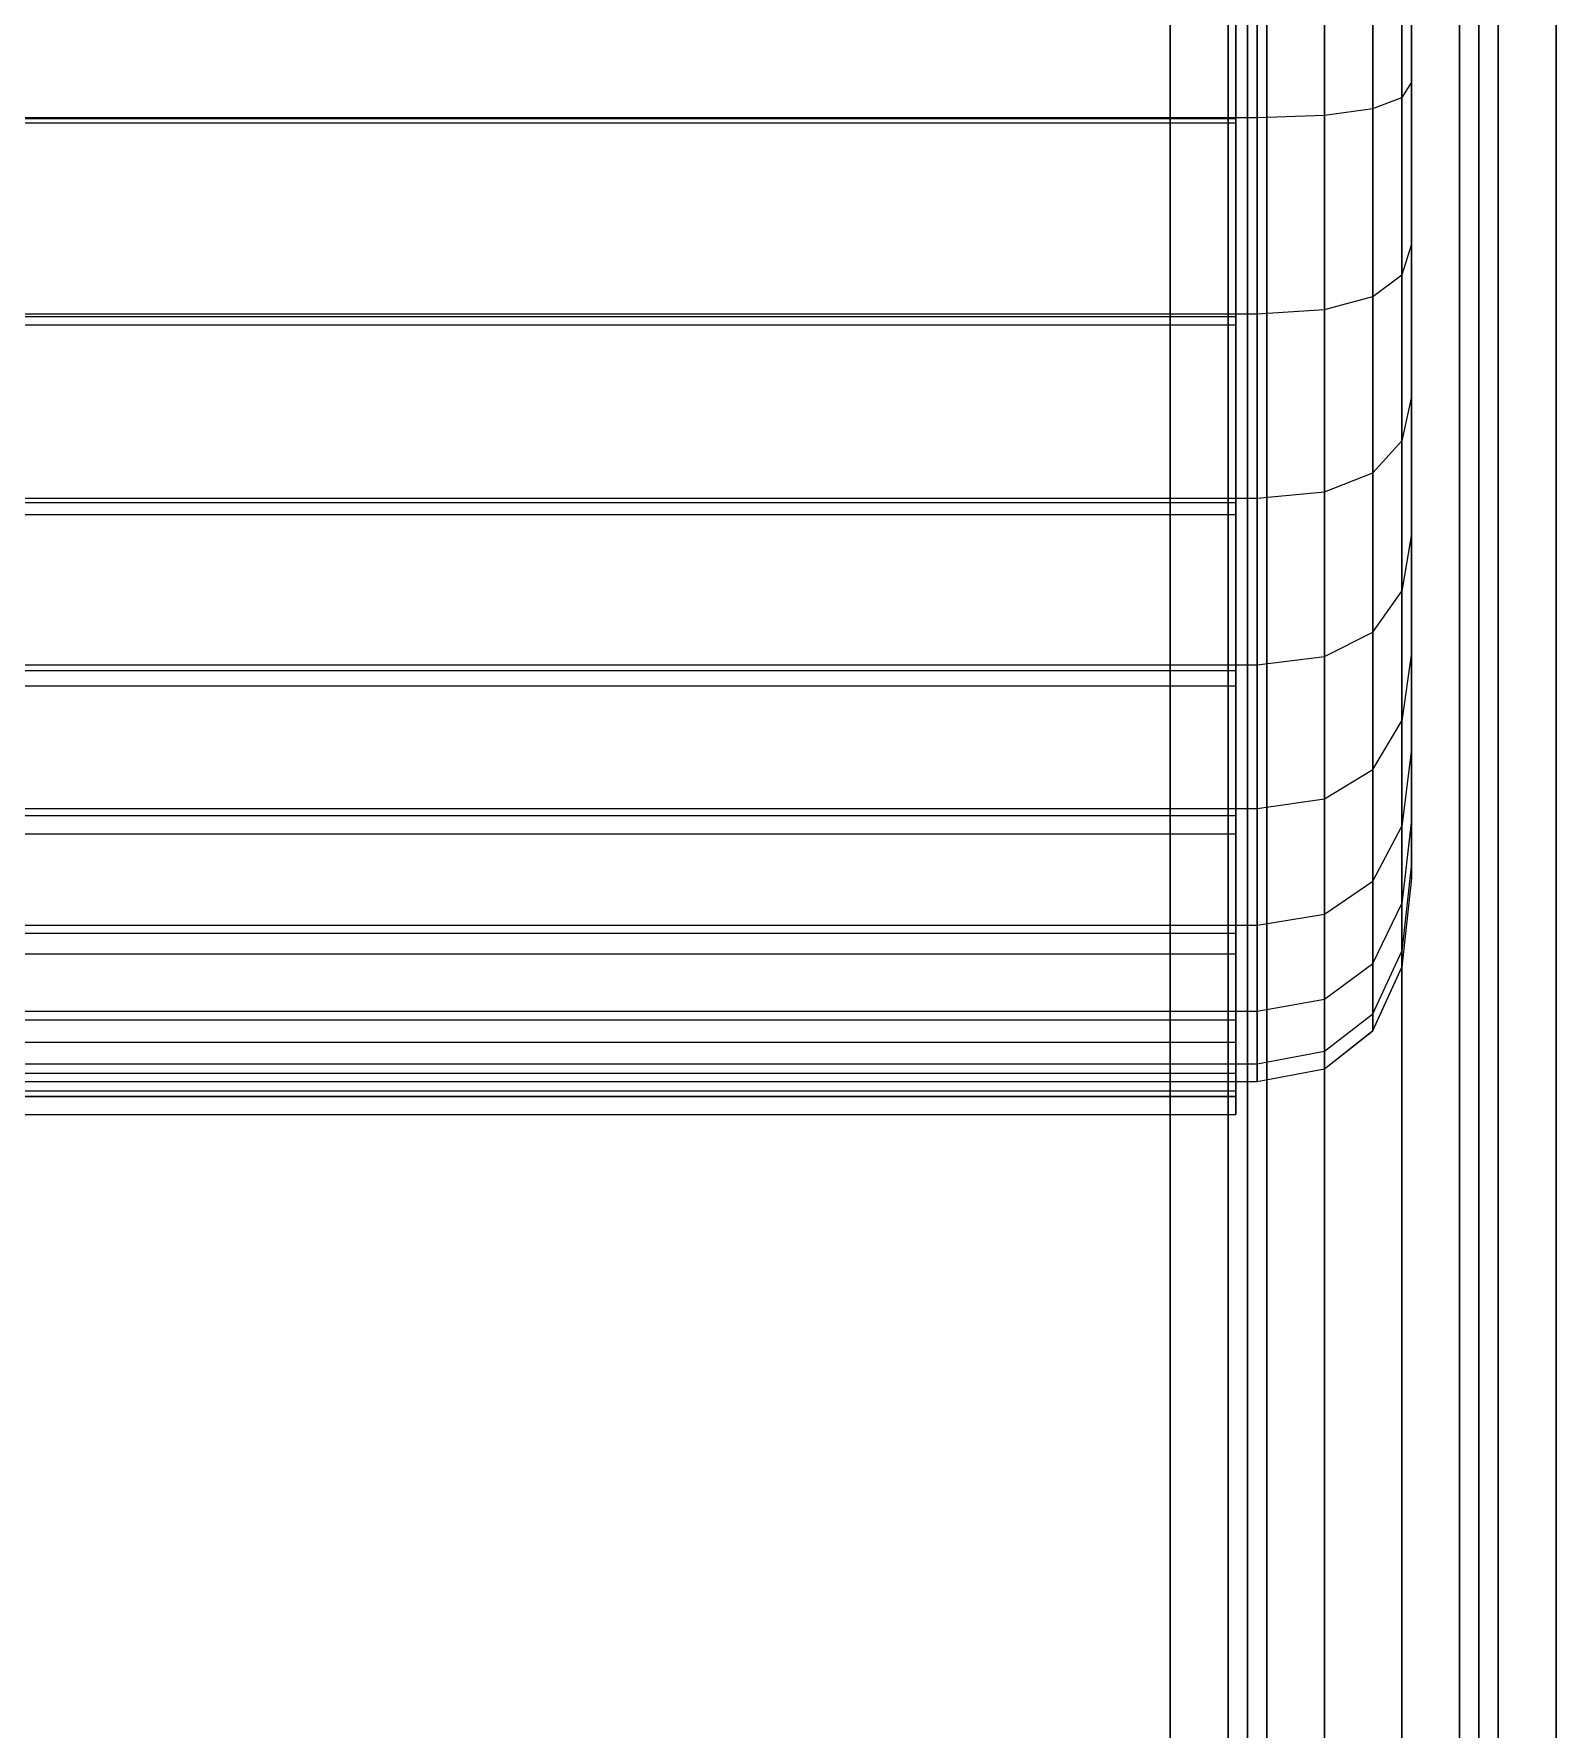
# Model space of a CAD drawing. Extents: x 11992 to 29481, y -6727 to 6811.
# Drawn here: x 15667.85 to 15687.58, y 903.64 to 925.6 of the extents above; entities that cross this region are included whole.
import ezdxf

# ---------------------------------------------------------------- set-up
doc = ezdxf.new("R2010")
doc.units = 0
doc.header["$MEASUREMENT"] = 0
doc.layers.get('0').update_dxf_attribs({"color": 8, "linetype": 'CONTINUOUS'})

msp = doc.modelspace()

# ---------------------------------------------------------------- linework, layer by layer
for p, q in [((15685.581, 1214.229, -2440.678), (15685.582, 630.596, -2440.678)), ((15685.582, 630.596, -2368.429), (15685.581, 1214.229, -2368.429)), ((15685.582, 1214.229, -2404.316), (15685.582, 630.596, -2404.316)), ((15685.582, 1214.229, -2404.564), (15685.582, 630.596, -2404.564)), ((15686.331, 1214.229, -2368.679), (15686.332, 630.596, -2368.679)), ((15686.332, 630.596, -2440.428), (15686.331, 1214.229, -2440.428)), ((15686.332, 1214.229, -2404.814), (15686.332, 630.596, -2404.814)), ((15686.332, 630.596, -2404.066), (15686.332, 1214.229, -2404.066)), ((15686.581, 1214.232, -52.17), (15686.582, 630.597, -52.17)), ((15686.582, 630.596, -2439.678), (15686.581, 1214.229, -2439.678)), ((15686.581, 1214.229, -2369.429), (15686.582, 630.596, -2369.429)), ((15686.582, 1214.231, -2439.428), (15686.582, 630.597, -2439.428)), ((15686.582, 630.596, -2403.316), (15686.582, 1214.229, -2403.316)), ((15686.582, 1214.229, -2405.564), (15686.582, 630.596, -2405.564)), ((15686.832, 630.597, -51.42), (15686.831, 1214.232, -51.42)), ((15686.832, 630.597, -2440.178), (15686.831, 1214.231, -2440.178)), ((15687.581, 1214.232, -51.17), (15687.582, 630.597, -51.17)), ((15687.582, 630.597, -2440.428), (15687.581, 1214.231, -2440.428)), ((15684.582, 631.596, -2368.429), (15684.581, 1213.229, -2368.429)), ((15684.582, 631.596, -2440.678), (15684.581, 1213.229, -2440.678)), ((15684.582, 631.596, -2404.316), (15684.582, 1213.229, -2404.316)), ((15684.582, 1213.229, -2404.564), (15684.582, 631.596, -2404.564)), ((15683.832, 633.096, -2368.679), (15683.831, 1211.729, -2368.679)), ((15683.831, 1211.729, -2440.428), (15683.832, 633.096, -2440.428)), ((15683.832, 1211.729, -2404.066), (15683.832, 633.096, -2404.066)), ((15683.832, 633.096, -2404.814), (15683.832, 1211.729, -2404.814)), ((15682.58, 633.596, -2368.931), (15682.581, 1211.23, -2368.931)), ((15682.582, 1211.23, -2405.066), (15682.58, 633.596, -2405.066)), ((15682.581, 633.596, -2403.817), (15682.582, 1211.23, -2403.817)), ((15682.581, 633.596, -2440.179), (15682.581, 1211.23, -2440.179)), ((15683.332, 1211.23, -2405.316), (15683.33, 633.596, -2405.316)), ((15683.331, 1211.23, -2369.181), (15683.33, 633.596, -2369.181)), ((15683.331, 633.596, -2439.929), (15683.331, 1211.23, -2439.929)), ((15683.331, 633.596, -2403.567), (15683.332, 1211.23, -2403.567)), ((15683.581, 1211.23, -2369.931), (15683.58, 633.596, -2369.931)), ((15683.582, 1211.23, -2406.066), (15683.58, 633.596, -2406.066)), ((15683.581, 633.596, -2439.179), (15683.581, 1211.23, -2439.179)), ((15683.581, 633.596, -2402.817), (15683.582, 1211.23, -2402.817)), ((15683.581, 1211.229, -2439.678), (15683.582, 633.596, -2439.678)), ((15683.582, 633.596, -2369.429), (15683.581, 1211.229, -2369.429)), ((15683.582, 1211.229, -2403.316), (15683.582, 633.596, -2403.316)), ((15683.582, 633.596, -2405.564), (15683.582, 1211.229, -2405.564)), ((15685.58, 1211.23, -1388.604), (15685.583, 640.072, -1388.605)), ((15685.58, 1211.23, -1412.604), (15685.583, 640.072, -1412.604)), ((15685.581, 1211.23, -75.67), (15685.583, 640.073, -75.67)), ((15685.581, 1211.23, -51.67), (15685.583, 640.073, -51.671)), ((15686.33, 1211.23, -1388.854), (15686.333, 640.072, -1388.855)), ((15686.33, 1211.23, -1412.354), (15686.333, 640.072, -1412.354)), ((15686.331, 1211.23, -75.42), (15686.333, 640.073, -75.42)), ((15686.331, 1211.23, -51.92), (15686.333, 640.073, -51.921)), ((15686.58, 1211.23, -1389.604), (15686.582, 640.072, -1389.605)), ((15686.582, 640.072, -1411.604), (15686.58, 1211.23, -1411.604)), ((15686.581, 1211.23, -52.67), (15686.582, 640.073, -52.671)), ((15686.582, 640.073, -74.67), (15686.581, 1211.23, -74.67)), ((15686.581, 1176.232, -75.17), (15686.582, 668.597, -75.17)), ((15686.582, 668.596, -2366.431), (15686.581, 1176.232, -2366.431)), ((15686.582, 668.596, -1411.613), (15686.581, 1176.232, -1411.613)), ((15686.582, 668.596, -1389.613), (15686.581, 1176.232, -1389.613)), ((15686.831, 1174.732, -2365.681), (15686.832, 670.096, -2365.681)), ((15686.831, 1174.732, -75.92), (15686.832, 670.097, -75.92)), ((15686.832, 670.096, -1388.863), (15686.831, 1174.732, -1388.863)), ((15686.832, 670.096, -1412.363), (15686.831, 1174.732, -1412.363)), ((15687.581, 1174.232, -76.17), (15687.582, 670.597, -76.17)), ((15687.581, 1174.232, -2365.431), (15687.582, 670.596, -2365.431)), ((15687.581, 1174.232, -1388.613), (15687.582, 670.596, -1388.613)), ((15687.581, 1174.232, -1412.613), (15687.582, 669.846, -1412.863)), ((15683.433, 927.153, -111.498), (15683.433, 924.505, -111.729)), ((15683.433, 927.153, -1448.01), (15683.433, 924.505, -1448.241)), ((15683.433, 927.153, -111.195), (15683.433, 924.453, -111.432)), ((15683.433, 927.153, -1447.707), (15683.433, 924.453, -1447.944)), ((15683.433, 924.505, -141.77), (15683.433, 927.153, -142.002)), ((15683.433, 924.505, -1478.282), (15683.433, 927.153, -1478.514)), ((15683.433, 924.453, -142.068), (15683.433, 927.153, -142.304)), ((15683.433, 924.453, -1478.58), (15683.433, 927.153, -1478.816)), ((15683.707, 927.149, -111.629), (15683.707, 924.523, -111.858)), ((15683.707, 927.149, -1448.141), (15683.707, 924.523, -1448.37)), ((15683.707, 924.523, -141.641), (15683.707, 927.149, -141.871)), ((15683.707, 924.523, -1478.153), (15683.707, 927.149, -1478.383)), ((15684.582, 927.149, -111.794), (15684.582, 924.552, -112.021)), ((15684.582, 927.149, -1448.305), (15684.582, 924.552, -1448.533)), ((15684.582, 924.552, -141.479), (15684.582, 927.149, -141.706)), ((15684.582, 924.552, -1477.991), (15684.582, 927.149, -1478.218)), ((15685.207, 924.638, -140.992), (15685.207, 927.149, -141.212)), ((15685.207, 924.638, -1477.504), (15685.207, 927.149, -1477.724)), ((15685.207, 927.149, -112.288), (15685.207, 924.638, -112.507)), ((15685.207, 927.149, -1448.8), (15685.207, 924.638, -1449.019)), ((15685.582, 924.781, -140.181), (15685.582, 927.149, -140.388)), ((15685.582, 924.781, -1476.693), (15685.582, 927.149, -1476.9)), ((15685.582, 927.149, -113.111), (15685.582, 924.781, -113.319)), ((15685.582, 927.149, -1449.623), (15685.582, 924.781, -1449.831)), ((15685.707, 927.149, -114.265), (15685.707, 924.981, -114.454)), ((15685.707, 927.149, -1450.777), (15685.707, 924.981, -1450.966)), ((15685.707, 924.981, -139.046), (15685.707, 927.149, -139.235)), ((15685.707, 924.981, -1475.558), (15685.707, 927.149, -1475.747)), ((15685.707, 924.981, -114.454), (15685.582, 924.781, -113.319)), ((15685.707, 924.981, -139.046), (15685.582, 924.781, -140.181)), ((15685.707, 924.981, -1450.966), (15685.582, 924.781, -1449.831)), ((15685.707, 924.981, -1475.558), (15685.582, 924.781, -1476.693)), ((15685.707, 922.878, -138.482), (15685.707, 924.981, -139.046)), ((15685.707, 922.878, -1474.994), (15685.707, 924.981, -1475.558)), ((15685.707, 924.981, -114.454), (15685.707, 922.878, -115.018)), ((15685.707, 924.981, -1450.966), (15685.707, 922.878, -1451.529)), ((15685.207, 924.638, -112.507), (15685.582, 924.781, -113.319)), ((15685.207, 924.638, -140.992), (15685.582, 924.781, -140.181)), ((15685.207, 924.638, -1449.019), (15685.582, 924.781, -1449.831)), ((15685.207, 924.638, -1477.504), (15685.582, 924.781, -1476.693)), ((15685.582, 924.781, -113.319), (15685.582, 922.484, -113.934)), ((15685.582, 924.781, -1449.831), (15685.582, 922.484, -1450.446)), ((15685.582, 922.484, -139.566), (15685.582, 924.781, -140.181)), ((15685.582, 922.484, -1476.078), (15685.582, 924.781, -1476.693)), ((15683.433, 924.505, -111.729), (14427.638, 924.504, -111.729)), ((15683.433, 924.505, -141.77), (14427.638, 924.504, -141.77)), ((15683.433, 924.505, -1448.241), (14427.638, 924.502, -1448.241)), ((15683.433, 924.505, -1478.282), (14427.638, 924.502, -1478.281)), ((14427.913, 924.521, -111.858), (15683.707, 924.523, -111.858)), ((14427.913, 924.521, -141.641), (15683.707, 924.523, -141.641)), ((14427.913, 924.52, -1448.37), (15683.707, 924.523, -1448.37)), ((14427.913, 924.52, -1478.153), (15683.707, 924.523, -1478.153)), ((15683.433, 921.937, -141.082), (15683.433, 924.505, -141.77)), ((15683.433, 921.936, -1477.594), (15683.433, 924.505, -1478.282)), ((15683.433, 924.505, -111.729), (15683.433, 921.937, -112.418)), ((15683.433, 924.505, -1448.241), (15683.433, 921.936, -1448.93)), ((15683.433, 924.453, -111.432), (15683.433, 924.505, -111.729)), ((15683.433, 924.453, -142.068), (15683.433, 924.505, -141.77)), ((15683.433, 924.453, -1447.944), (15683.433, 924.505, -1448.241)), ((15683.433, 924.453, -1478.58), (15683.433, 924.505, -1478.282)), ((15683.707, 924.523, -111.858), (15684.582, 924.552, -112.021)), ((15683.707, 924.523, -141.641), (15684.582, 924.552, -141.479)), ((15683.707, 924.523, -1448.37), (15684.582, 924.552, -1448.533)), ((15683.707, 924.523, -1478.153), (15684.582, 924.552, -1477.991)), ((15683.707, 921.977, -140.959), (15683.707, 924.523, -141.641)), ((15683.707, 921.977, -1477.471), (15683.707, 924.523, -1478.153)), ((15683.707, 924.523, -111.858), (15683.707, 921.977, -112.541)), ((15683.707, 924.523, -1448.37), (15683.707, 921.977, -1449.053)), ((15684.582, 924.552, -112.021), (15685.207, 924.638, -112.507)), ((15684.582, 924.552, -141.479), (15685.207, 924.638, -140.992)), ((15684.582, 924.552, -1448.533), (15685.207, 924.638, -1449.019)), ((15684.582, 924.552, -1477.991), (15685.207, 924.638, -1477.504)), ((15684.582, 922.034, -140.804), (15684.582, 924.552, -141.479)), ((15684.582, 922.034, -1477.316), (15684.582, 924.552, -1477.991)), ((15684.582, 924.552, -112.021), (15684.582, 922.034, -112.696)), ((15684.582, 924.552, -1448.533), (15684.582, 922.034, -1449.208)), ((15685.207, 924.638, -112.507), (15685.208, 922.203, -113.16)), ((15685.207, 924.638, -1449.019), (15685.208, 922.202, -1449.672)), ((15685.208, 922.203, -140.34), (15685.207, 924.638, -140.992)), ((15685.208, 922.202, -1476.852), (15685.207, 924.638, -1477.504)), ((14427.638, 924.451, -111.431), (15683.433, 924.453, -111.432)), ((14427.638, 924.451, -142.068), (15683.433, 924.453, -142.068)), ((14427.638, 924.45, -1447.943), (15683.433, 924.453, -1447.944)), ((14427.638, 924.45, -1478.579), (15683.433, 924.453, -1478.58)), ((15683.433, 921.833, -141.366), (15683.433, 924.453, -142.068)), ((15683.433, 921.833, -1477.878), (15683.433, 924.453, -1478.58)), ((15683.433, 924.453, -111.432), (15683.433, 921.834, -112.133)), ((15683.433, 924.453, -1447.944), (15683.433, 921.833, -1448.645)), ((15685.707, 922.878, -138.482), (15685.582, 922.484, -139.566)), ((15685.707, 922.878, -1474.994), (15685.582, 922.484, -1476.078)), ((15685.707, 922.878, -115.018), (15685.582, 922.484, -113.934)), ((15685.707, 922.878, -1451.529), (15685.582, 922.484, -1450.446)), ((15685.707, 920.906, -137.563), (15685.707, 922.878, -138.482)), ((15685.707, 920.906, -1474.075), (15685.707, 922.878, -1474.994)), ((15685.707, 922.878, -115.018), (15685.707, 920.906, -115.937)), ((15685.707, 922.878, -1451.529), (15685.707, 920.906, -1452.449)), ((15685.208, 922.203, -113.16), (15685.582, 922.484, -113.934)), ((15685.208, 922.203, -140.34), (15685.582, 922.484, -139.566)), ((15685.208, 922.202, -1449.672), (15685.582, 922.484, -1450.446)), ((15685.208, 922.202, -1476.852), (15685.582, 922.484, -1476.078)), ((15685.582, 920.33, -138.561), (15685.582, 922.484, -139.566)), ((15685.582, 920.329, -1475.073), (15685.582, 922.484, -1476.078)), ((15685.582, 922.484, -113.934), (15685.582, 920.33, -114.939)), ((15685.582, 922.484, -1450.446), (15685.582, 920.329, -1451.451)), ((15684.582, 922.034, -140.804), (15685.208, 922.203, -140.34)), ((15684.582, 922.034, -112.696), (15685.208, 922.203, -113.16)), ((15684.582, 922.034, -1477.316), (15685.208, 922.202, -1476.852)), ((15684.582, 922.034, -1449.208), (15685.208, 922.202, -1449.672)), ((15685.208, 919.918, -139.275), (15685.208, 922.203, -140.34)), ((15685.208, 922.203, -113.16), (15685.208, 919.918, -114.225)), ((15685.208, 919.918, -1475.786), (15685.208, 922.202, -1476.852)), ((15685.208, 922.202, -1449.672), (15685.208, 919.918, -1450.737)), ((15683.433, 921.937, -141.082), (14427.638, 921.936, -141.081)), ((15683.433, 921.937, -112.418), (14427.638, 921.936, -112.418)), ((15683.433, 921.936, -1477.594), (14427.638, 921.934, -1477.593)), ((15683.433, 921.936, -1448.93), (14427.638, 921.934, -1448.929)), ((14427.638, 921.833, -112.133), (15683.433, 921.834, -112.133)), ((14427.638, 921.833, -141.366), (15683.433, 921.833, -141.366)), ((14427.638, 921.831, -1477.877), (15683.433, 921.833, -1477.878)), ((14427.638, 921.831, -1448.645), (15683.433, 921.833, -1448.645)), ((14427.913, 921.975, -140.959), (15683.707, 921.977, -140.959)), ((14427.913, 921.974, -1477.471), (15683.707, 921.977, -1477.471)), ((14427.913, 921.975, -112.541), (15683.707, 921.977, -112.541)), ((14427.913, 921.974, -1449.052), (15683.707, 921.977, -1449.053)), ((15683.433, 919.527, -139.958), (15683.433, 921.937, -141.082)), ((15683.433, 921.833, -141.366), (15683.433, 921.937, -141.082)), ((15683.433, 921.937, -112.418), (15683.433, 919.527, -113.541)), ((15683.433, 921.834, -112.133), (15683.433, 921.937, -112.418)), ((15683.433, 919.527, -1476.47), (15683.433, 921.936, -1477.594)), ((15683.433, 921.833, -1477.878), (15683.433, 921.936, -1477.594)), ((15683.433, 921.936, -1448.93), (15683.433, 919.527, -1450.053)), ((15683.433, 921.833, -1448.645), (15683.433, 921.936, -1448.93)), ((15683.433, 921.834, -112.133), (15683.433, 919.376, -113.279)), ((15683.433, 919.376, -140.22), (15683.433, 921.833, -141.366)), ((15683.433, 919.376, -1476.732), (15683.433, 921.833, -1477.878)), ((15683.433, 921.833, -1448.645), (15683.433, 919.376, -1449.791)), ((15683.707, 921.977, -140.959), (15684.582, 922.034, -140.804)), ((15683.707, 921.977, -1477.471), (15684.582, 922.034, -1477.316)), ((15683.707, 921.977, -112.541), (15684.582, 922.034, -112.696)), ((15683.707, 921.977, -1449.053), (15684.582, 922.034, -1449.208)), ((15683.707, 919.588, -139.845), (15683.707, 921.977, -140.959)), ((15683.707, 919.588, -1476.357), (15683.707, 921.977, -1477.471)), ((15683.707, 921.977, -112.541), (15683.707, 919.588, -113.654)), ((15683.707, 921.977, -1449.053), (15683.707, 919.588, -1450.166)), ((15684.582, 919.67, -139.703), (15684.582, 922.034, -140.804)), ((15684.582, 919.67, -1476.215), (15684.582, 922.034, -1477.316)), ((15684.582, 922.034, -112.696), (15684.582, 919.67, -113.797)), ((15684.582, 922.034, -1449.208), (15684.582, 919.67, -1450.309)), ((15685.707, 920.906, -115.937), (15685.582, 920.33, -114.939)), ((15685.707, 920.906, -1452.449), (15685.582, 920.329, -1451.451)), ((15685.707, 920.906, -137.563), (15685.582, 920.33, -138.561)), ((15685.707, 920.906, -1474.075), (15685.582, 920.329, -1475.073)), ((15685.707, 920.906, -115.937), (15685.707, 919.124, -117.185)), ((15685.707, 920.906, -1452.449), (15685.707, 919.123, -1453.697)), ((15685.707, 919.124, -136.314), (15685.707, 920.906, -137.563)), ((15685.707, 919.123, -1472.826), (15685.707, 920.906, -1474.075)), ((15685.208, 919.918, -114.225), (15685.582, 920.33, -114.939)), ((15685.208, 919.918, -139.275), (15685.582, 920.33, -138.561)), ((15685.208, 919.918, -1450.737), (15685.582, 920.329, -1451.451)), ((15685.208, 919.918, -1475.786), (15685.582, 920.329, -1475.073)), ((15685.582, 920.33, -114.939), (15685.582, 918.382, -116.302)), ((15685.582, 918.382, -137.198), (15685.582, 920.33, -138.561)), ((15685.582, 920.329, -1451.451), (15685.582, 918.382, -1452.814)), ((15685.582, 918.382, -1473.71), (15685.582, 920.329, -1475.073)), ((15684.582, 919.67, -113.797), (15685.208, 919.918, -114.225)), ((15684.582, 919.67, -139.703), (15685.208, 919.918, -139.275)), ((15684.582, 919.67, -1450.309), (15685.208, 919.918, -1450.737)), ((15684.582, 919.67, -1476.215), (15685.208, 919.918, -1475.786)), ((15685.208, 919.918, -114.225), (15685.208, 917.853, -115.671)), ((15685.208, 919.918, -1450.737), (15685.208, 917.853, -1452.183)), ((15685.208, 917.853, -137.828), (15685.208, 919.918, -139.275)), ((15685.208, 917.853, -1474.34), (15685.208, 919.918, -1475.786)), ((15683.707, 919.588, -113.654), (15684.582, 919.67, -113.797)), ((15683.707, 919.588, -139.845), (15684.582, 919.67, -139.703)), ((15683.707, 919.588, -1450.166), (15684.582, 919.67, -1450.309)), ((15683.707, 919.588, -1476.357), (15684.582, 919.67, -1476.215)), ((15684.582, 919.67, -113.797), (15684.582, 917.535, -115.293)), ((15684.582, 919.67, -1450.309), (15684.582, 917.535, -1451.805)), ((15684.582, 917.535, -138.207), (15684.582, 919.67, -139.703)), ((15684.582, 917.535, -1474.719), (15684.582, 919.67, -1476.215)), ((15683.433, 919.527, -113.541), (14427.638, 919.526, -113.541)), ((15683.433, 919.527, -139.958), (14427.638, 919.526, -139.958)), ((15683.433, 919.527, -1450.053), (14427.638, 919.524, -1450.053)), ((15683.433, 919.527, -1476.47), (14427.638, 919.524, -1476.47)), ((14427.913, 919.587, -113.654), (15683.707, 919.588, -113.654)), ((14427.913, 919.587, -139.845), (15683.707, 919.588, -139.845)), ((14427.913, 919.585, -1450.166), (15683.707, 919.588, -1450.166)), ((14427.913, 919.585, -1476.357), (15683.707, 919.588, -1476.357)), ((15683.433, 919.527, -113.541), (15683.433, 917.35, -115.066)), ((15683.433, 919.527, -1450.053), (15683.433, 917.349, -1451.578)), ((15683.433, 919.376, -113.279), (15683.433, 919.527, -113.541)), ((15683.433, 919.376, -140.22), (15683.433, 919.527, -139.958)), ((15683.433, 919.376, -1449.791), (15683.433, 919.527, -1450.053)), ((15683.433, 919.376, -1476.732), (15683.433, 919.527, -1476.47)), ((15683.433, 917.35, -138.433), (15683.433, 919.527, -139.958)), ((15683.433, 917.349, -1474.945), (15683.433, 919.527, -1476.47)), ((15683.707, 919.588, -113.654), (15683.707, 917.429, -115.167)), ((15683.707, 919.588, -1450.166), (15683.707, 917.429, -1451.678)), ((15683.707, 917.429, -138.333), (15683.707, 919.588, -139.845)), ((15683.707, 917.429, -1474.845), (15683.707, 919.588, -1476.357)), ((14427.638, 919.374, -113.279), (15683.433, 919.376, -113.279)), ((14427.638, 919.374, -140.22), (15683.433, 919.376, -140.22)), ((14427.638, 919.373, -1449.791), (15683.433, 919.376, -1449.791)), ((14427.638, 919.373, -1476.732), (15683.433, 919.376, -1476.732)), ((15683.433, 919.376, -113.279), (15683.433, 917.155, -114.834)), ((15683.433, 919.376, -1449.791), (15683.433, 917.155, -1451.346)), ((15683.433, 917.155, -138.665), (15683.433, 919.376, -140.22)), ((15683.433, 917.155, -1475.177), (15683.433, 919.376, -1476.732)), ((15685.707, 919.124, -117.185), (15685.582, 918.382, -116.302)), ((15685.707, 919.124, -136.314), (15685.582, 918.382, -137.198)), ((15685.707, 919.123, -1453.697), (15685.582, 918.382, -1452.814)), ((15685.707, 919.123, -1472.826), (15685.582, 918.382, -1473.71)), ((15685.707, 919.124, -117.185), (15685.707, 917.585, -118.725)), ((15685.707, 917.585, -134.776), (15685.707, 919.124, -136.314)), ((15685.707, 919.123, -1453.697), (15685.707, 917.585, -1455.236)), ((15685.707, 917.585, -1471.287), (15685.707, 919.123, -1472.826)), ((15685.208, 917.853, -115.671), (15685.582, 918.382, -116.302)), ((15685.208, 917.853, -137.828), (15685.582, 918.382, -137.198)), ((15685.208, 917.853, -1452.183), (15685.582, 918.382, -1452.814)), ((15685.208, 917.853, -1474.34), (15685.582, 918.382, -1473.71)), ((15685.582, 916.701, -135.517), (15685.582, 918.382, -137.198)), ((15685.582, 916.701, -1472.028), (15685.582, 918.382, -1473.71)), ((15685.582, 918.382, -116.302), (15685.582, 916.701, -117.983)), ((15685.582, 918.382, -1452.814), (15685.582, 916.701, -1454.495)), ((15684.582, 917.535, -115.293), (15685.208, 917.853, -115.671)), ((15684.582, 917.535, -1451.805), (15685.208, 917.853, -1452.183)), ((15684.582, 917.535, -138.207), (15685.208, 917.853, -137.828)), ((15684.582, 917.535, -1474.719), (15685.208, 917.853, -1474.34)), ((15685.208, 916.07, -136.046), (15685.208, 917.853, -137.828)), ((15685.208, 916.07, -1472.558), (15685.208, 917.853, -1474.34)), ((15685.208, 917.853, -115.671), (15685.208, 916.07, -117.454)), ((15685.208, 917.853, -1452.183), (15685.208, 916.07, -1453.966)), ((15683.707, 917.429, -115.167), (15684.582, 917.535, -115.293)), ((15683.707, 917.429, -1451.678), (15684.582, 917.535, -1451.805)), ((15683.707, 917.429, -138.333), (15684.582, 917.535, -138.207)), ((15683.707, 917.429, -1474.845), (15684.582, 917.535, -1474.719)), ((15684.582, 917.535, -115.293), (15684.582, 915.691, -117.136)), ((15684.582, 917.535, -1451.805), (15684.582, 915.691, -1453.648)), ((15684.582, 915.691, -136.364), (15684.582, 917.535, -138.207)), ((15684.582, 915.691, -1472.876), (15684.582, 917.535, -1474.719)), ((15685.707, 917.585, -118.725), (15685.582, 916.701, -117.983)), ((15685.707, 917.585, -134.776), (15685.582, 916.701, -135.517)), ((15685.707, 917.585, -1455.236), (15685.582, 916.701, -1454.495)), ((15685.707, 917.585, -1471.287), (15685.582, 916.701, -1472.028)), ((15685.707, 916.336, -132.992), (15685.707, 917.585, -134.776)), ((15685.707, 916.336, -1469.504), (15685.707, 917.585, -1471.287)), ((15685.707, 917.585, -118.725), (15685.707, 916.336, -120.507)), ((15685.707, 917.585, -1455.236), (15685.707, 916.336, -1457.019)), ((15683.433, 917.35, -115.066), (14427.638, 917.348, -115.066)), ((15683.433, 917.35, -138.433), (14427.638, 917.348, -138.433)), ((15683.433, 917.349, -1451.578), (14427.638, 917.346, -1451.578)), ((15683.433, 917.349, -1474.945), (14427.638, 917.346, -1474.945)), ((14427.913, 917.427, -115.166), (15683.707, 917.429, -115.167)), ((14427.913, 917.426, -1451.678), (15683.707, 917.429, -1451.678)), ((14427.913, 917.427, -138.333), (15683.707, 917.429, -138.333)), ((14427.913, 917.426, -1474.845), (15683.707, 917.429, -1474.845)), ((15683.433, 917.35, -115.066), (15683.433, 915.47, -116.946)), ((15683.433, 917.155, -114.834), (15683.433, 917.35, -115.066)), ((15683.433, 915.47, -136.553), (15683.433, 917.35, -138.433)), ((15683.433, 917.155, -138.665), (15683.433, 917.35, -138.433)), ((15683.433, 917.349, -1451.578), (15683.433, 915.47, -1453.458)), ((15683.433, 917.155, -1451.346), (15683.433, 917.349, -1451.578)), ((15683.433, 915.47, -1473.065), (15683.433, 917.349, -1474.945)), ((15683.433, 917.155, -1475.177), (15683.433, 917.349, -1474.945)), ((15683.707, 917.429, -115.167), (15683.707, 915.565, -117.03)), ((15683.707, 917.429, -1451.678), (15683.707, 915.565, -1453.542)), ((15683.707, 915.565, -136.469), (15683.707, 917.429, -138.333)), ((15683.707, 915.565, -1472.981), (15683.707, 917.429, -1474.845)), ((14427.638, 917.154, -114.834), (15683.433, 917.155, -114.834)), ((14427.638, 917.152, -1451.346), (15683.433, 917.155, -1451.346)), ((14427.638, 917.154, -138.665), (15683.433, 917.155, -138.665)), ((14427.638, 917.152, -1475.177), (15683.433, 917.155, -1475.177)), ((15683.433, 917.155, -114.834), (15683.433, 915.238, -116.752)), ((15683.433, 917.155, -1451.346), (15683.433, 915.238, -1453.264)), ((15683.433, 915.238, -136.748), (15683.433, 917.155, -138.665)), ((15683.433, 915.238, -1473.26), (15683.433, 917.155, -1475.177)), ((15685.208, 916.07, -117.454), (15685.582, 916.701, -117.983)), ((15685.208, 916.07, -136.046), (15685.582, 916.701, -135.517)), ((15685.208, 916.07, -1453.966), (15685.582, 916.701, -1454.495)), ((15685.208, 916.07, -1472.558), (15685.582, 916.701, -1472.028)), ((15685.582, 916.701, -117.983), (15685.582, 915.337, -119.931)), ((15685.582, 916.701, -1454.495), (15685.582, 915.337, -1456.442)), ((15685.582, 915.337, -133.569), (15685.582, 916.701, -135.517)), ((15685.582, 915.337, -1470.081), (15685.582, 916.701, -1472.028)), ((15685.707, 916.336, -132.992), (15685.582, 915.337, -133.569)), ((15685.707, 916.336, -1469.504), (15685.582, 915.337, -1470.081)), ((15685.707, 916.336, -120.507), (15685.582, 915.337, -119.931)), ((15685.707, 916.336, -1457.019), (15685.582, 915.337, -1456.442)), ((15685.707, 915.417, -131.02), (15685.707, 916.336, -132.992)), ((15685.707, 915.416, -1467.532), (15685.707, 916.336, -1469.504)), ((15685.707, 916.336, -120.507), (15685.707, 915.417, -122.48)), ((15685.707, 916.336, -1457.019), (15685.707, 915.416, -1458.992)), ((15684.582, 915.691, -117.136), (15685.208, 916.07, -117.454)), ((15684.582, 915.691, -136.364), (15685.208, 916.07, -136.046)), ((15684.582, 915.691, -1453.648), (15685.208, 916.07, -1453.966)), ((15684.582, 915.691, -1472.876), (15685.208, 916.07, -1472.558)), ((15685.208, 916.07, -117.454), (15685.208, 914.624, -119.519)), ((15685.208, 916.07, -1453.966), (15685.208, 914.624, -1456.031)), ((15685.208, 914.624, -133.981), (15685.208, 916.07, -136.046)), ((15685.208, 914.624, -1470.493), (15685.208, 916.07, -1472.558)), ((15683.707, 915.565, -117.03), (15684.582, 915.691, -117.136)), ((15683.707, 915.565, -136.469), (15684.582, 915.691, -136.364)), ((15683.707, 915.565, -1453.542), (15684.582, 915.691, -1453.648)), ((15683.707, 915.565, -1472.981), (15684.582, 915.691, -1472.876)), ((15684.582, 914.196, -134.228), (15684.582, 915.691, -136.364)), ((15684.582, 914.196, -1470.74), (15684.582, 915.691, -1472.876)), ((15684.582, 915.691, -117.136), (15684.582, 914.196, -119.272)), ((15684.582, 915.691, -1453.648), (15684.582, 914.196, -1455.784)), ((15683.433, 915.47, -116.946), (14427.638, 915.469, -116.946)), ((15683.433, 915.47, -136.553), (14427.638, 915.469, -136.553)), ((15683.433, 915.47, -1453.458), (14427.638, 915.467, -1453.458)), ((15683.433, 915.47, -1473.065), (14427.638, 915.467, -1473.065)), ((14427.913, 915.564, -117.03), (15683.707, 915.565, -117.03)), ((14427.913, 915.564, -136.469), (15683.707, 915.565, -136.469)), ((14427.913, 915.562, -1453.542), (15683.707, 915.565, -1453.542)), ((14427.913, 915.562, -1472.981), (15683.707, 915.565, -1472.981)), ((15683.433, 913.945, -134.376), (15683.433, 915.47, -136.553)), ((15683.433, 913.945, -1470.888), (15683.433, 915.47, -1473.065)), ((15683.433, 915.47, -116.946), (15683.433, 913.945, -119.124)), ((15683.433, 915.47, -1453.458), (15683.433, 913.945, -1455.636)), ((15683.433, 915.238, -116.752), (15683.433, 915.47, -116.946)), ((15683.433, 915.238, -136.748), (15683.433, 915.47, -136.553)), ((15683.433, 915.238, -1453.264), (15683.433, 915.47, -1453.458)), ((15683.433, 915.238, -1473.26), (15683.433, 915.47, -1473.065)), ((15683.707, 914.054, -134.311), (15683.707, 915.565, -136.469)), ((15683.707, 914.054, -1470.822), (15683.707, 915.565, -1472.981)), ((15683.707, 915.565, -117.03), (15683.707, 914.054, -119.189)), ((15683.707, 915.565, -1453.542), (15683.707, 914.054, -1455.701)), ((14427.638, 915.237, -116.752), (15683.433, 915.238, -116.752)), ((14427.638, 915.237, -136.747), (15683.433, 915.238, -136.748)), ((14427.638, 915.235, -1453.263), (15683.433, 915.238, -1453.264)), ((14427.638, 915.235, -1473.259), (15683.433, 915.238, -1473.26)), ((15683.433, 913.683, -134.527), (15683.433, 915.238, -136.748)), ((15683.433, 913.683, -1471.039), (15683.433, 915.238, -1473.26)), ((15683.433, 915.238, -116.752), (15683.433, 913.683, -118.973)), ((15683.433, 915.238, -1453.264), (15683.433, 913.683, -1455.484)), ((15685.208, 914.624, -119.519), (15685.582, 915.337, -119.931)), ((15685.208, 914.624, -133.981), (15685.582, 915.337, -133.569)), ((15685.208, 914.624, -1456.031), (15685.582, 915.337, -1456.442)), ((15685.208, 914.624, -1470.493), (15685.582, 915.337, -1470.081)), ((15685.707, 915.417, -131.02), (15685.582, 914.333, -131.415)), ((15685.707, 915.417, -122.48), (15685.582, 914.333, -122.085)), ((15685.707, 915.416, -1467.532), (15685.582, 914.333, -1467.926)), ((15685.707, 915.416, -1458.992), (15685.582, 914.333, -1458.597)), ((15685.582, 914.333, -131.415), (15685.582, 915.337, -133.569)), ((15685.582, 914.333, -1467.926), (15685.582, 915.337, -1470.081)), ((15685.582, 915.337, -119.931), (15685.582, 914.333, -122.085)), ((15685.582, 915.337, -1456.442), (15685.582, 914.333, -1458.597)), ((15685.707, 915.417, -122.48), (15685.707, 914.853, -124.582)), ((15685.707, 914.853, -128.918), (15685.707, 915.417, -131.02)), ((15685.707, 915.416, -1458.992), (15685.707, 914.853, -1461.094)), ((15685.707, 914.853, -1465.43), (15685.707, 915.416, -1467.532)), ((15685.707, 914.853, -124.582), (15685.582, 913.718, -124.382)), ((15685.707, 914.853, -1461.094), (15685.582, 913.718, -1460.893)), ((15685.707, 914.853, -128.918), (15685.582, 913.718, -129.118)), ((15685.707, 914.853, -1465.43), (15685.582, 913.718, -1465.63)), ((15685.707, 914.853, -124.582), (15685.707, 914.664, -126.75)), ((15685.707, 914.853, -1461.094), (15685.707, 914.664, -1463.262)), ((15685.707, 914.664, -126.75), (15685.707, 914.853, -128.918)), ((15685.707, 914.664, -1463.262), (15685.707, 914.853, -1465.43)), ((15684.582, 914.196, -134.228), (15685.208, 914.624, -133.981)), ((15684.582, 914.196, -1470.74), (15685.208, 914.624, -1470.493)), ((15684.582, 914.196, -119.272), (15685.208, 914.624, -119.519)), ((15684.582, 914.196, -1455.784), (15685.208, 914.624, -1456.031)), ((15685.208, 913.559, -131.696), (15685.208, 914.624, -133.981)), ((15685.208, 913.559, -1468.208), (15685.208, 914.624, -1470.493)), ((15685.208, 914.624, -119.519), (15685.208, 913.559, -121.804)), ((15685.208, 914.624, -1456.031), (15685.208, 913.559, -1458.315)), ((15685.707, 914.664, -126.75), (15685.582, 913.511, -126.75)), ((15685.707, 914.664, -1463.262), (15685.582, 913.511, -1463.262)), ((15683.707, 914.054, -134.311), (15684.582, 914.196, -134.228)), ((15683.707, 914.054, -1470.822), (15684.582, 914.196, -1470.74)), ((15683.707, 914.054, -119.189), (15684.582, 914.196, -119.272)), ((15683.707, 914.054, -1455.701), (15684.582, 914.196, -1455.784)), ((15684.582, 913.095, -131.865), (15684.582, 914.196, -134.228)), ((15684.582, 913.095, -1468.377), (15684.582, 914.196, -1470.74)), ((15684.582, 914.196, -119.272), (15684.582, 913.095, -121.635)), ((15684.582, 914.196, -1455.784), (15684.582, 913.095, -1458.146)), ((15685.208, 913.559, -121.804), (15685.582, 914.333, -122.085)), ((15685.208, 913.559, -131.696), (15685.582, 914.333, -131.415)), ((15685.208, 913.559, -1458.315), (15685.582, 914.333, -1458.597)), ((15685.208, 913.559, -1468.208), (15685.582, 914.333, -1467.926)), ((15685.582, 914.333, -122.085), (15685.582, 913.718, -124.382)), ((15685.582, 914.333, -1458.597), (15685.582, 913.718, -1460.893)), ((15685.582, 913.718, -129.118), (15685.582, 914.333, -131.415)), ((15685.582, 913.718, -1465.63), (15685.582, 914.333, -1467.926)), ((15683.433, 913.945, -134.376), (14427.638, 913.943, -134.375)), ((15683.433, 913.945, -1470.888), (14427.638, 913.942, -1470.887)), ((15683.433, 913.945, -119.124), (14427.638, 913.943, -119.124)), ((15683.433, 913.945, -1455.636), (14427.638, 913.942, -1455.635)), ((14427.913, 914.052, -134.31), (15683.707, 914.054, -134.311)), ((14427.913, 914.051, -1470.822), (15683.707, 914.054, -1470.822)), ((14427.913, 914.052, -119.189), (15683.707, 914.054, -119.189)), ((14427.913, 914.051, -1455.701), (15683.707, 914.054, -1455.701)), ((15683.433, 912.821, -131.966), (15683.433, 913.945, -134.376)), ((15683.433, 912.821, -1468.478), (15683.433, 913.945, -1470.888)), ((15683.433, 913.683, -134.527), (15683.433, 913.945, -134.376)), ((15683.433, 913.683, -1471.039), (15683.433, 913.945, -1470.888)), ((15683.433, 913.945, -119.124), (15683.433, 912.821, -121.533)), ((15683.433, 913.945, -1455.636), (15683.433, 912.821, -1458.045)), ((15683.433, 913.683, -118.973), (15683.433, 913.945, -119.124)), ((15683.433, 913.683, -1455.484), (15683.433, 913.945, -1455.636)), ((15683.707, 912.94, -131.922), (15683.707, 914.054, -134.311)), ((15683.707, 912.939, -1468.434), (15683.707, 914.054, -1470.822)), ((15683.707, 914.054, -119.189), (15683.707, 912.94, -121.578)), ((15683.707, 914.054, -1455.701), (15683.707, 912.939, -1458.09)), ((15685.208, 912.906, -124.239), (15685.582, 913.718, -124.382)), ((15685.208, 912.906, -129.261), (15685.582, 913.718, -129.118)), ((15685.208, 912.906, -1460.751), (15685.582, 913.718, -1460.893)), ((15685.208, 912.906, -1465.773), (15685.582, 913.718, -1465.63)), ((15685.582, 913.511, -126.75), (15685.582, 913.718, -129.118)), ((15685.582, 913.511, -1463.262), (15685.582, 913.718, -1465.63)), ((15685.582, 913.718, -124.382), (15685.582, 913.511, -126.75)), ((15685.582, 913.718, -1460.893), (15685.582, 913.511, -1463.262)), ((14427.638, 913.682, -134.527), (15683.433, 913.683, -134.527)), ((14427.638, 913.68, -1471.038), (15683.433, 913.683, -1471.039)), ((14427.638, 913.682, -118.972), (15683.433, 913.683, -118.973)), ((14427.638, 913.68, -1455.484), (15683.433, 913.683, -1455.484)), ((15683.433, 912.537, -132.07), (15683.433, 913.683, -134.527)), ((15683.433, 912.537, -1468.582), (15683.433, 913.683, -1471.039)), ((15683.433, 913.683, -118.973), (15683.433, 912.537, -121.43)), ((15683.433, 913.683, -1455.484), (15683.433, 912.537, -1457.942)), ((15684.582, 913.095, -121.635), (15685.208, 913.559, -121.804)), ((15684.582, 913.095, -131.865), (15685.208, 913.559, -131.696)), ((15684.582, 913.095, -1458.146), (15685.208, 913.559, -1458.315)), ((15684.582, 913.095, -1468.377), (15685.208, 913.559, -1468.208)), ((15685.208, 913.559, -121.804), (15685.208, 912.906, -124.239)), ((15685.208, 913.559, -1458.315), (15685.208, 912.906, -1460.751)), ((15685.208, 912.906, -129.261), (15685.208, 913.559, -131.696)), ((15685.208, 912.906, -1465.773), (15685.208, 913.559, -1468.208)), ((15685.208, 912.687, -126.75), (15685.582, 913.511, -126.75)), ((15685.208, 912.686, -1463.262), (15685.582, 913.511, -1463.262)), ((15683.707, 912.94, -121.578), (15684.582, 913.095, -121.635)), ((15683.707, 912.94, -131.922), (15684.582, 913.095, -131.865)), ((15683.707, 912.939, -1458.09), (15684.582, 913.095, -1458.146)), ((15683.707, 912.939, -1468.434), (15684.582, 913.095, -1468.377)), ((15684.582, 913.095, -121.635), (15684.582, 912.42, -124.153)), ((15684.582, 913.095, -1458.146), (15684.582, 912.419, -1460.665)), ((15684.582, 912.42, -129.347), (15684.582, 913.095, -131.865)), ((15684.582, 912.419, -1465.859), (15684.582, 913.095, -1468.377)), ((15683.433, 912.821, -121.533), (14427.638, 912.82, -121.533)), ((15683.433, 912.821, -131.966), (14427.638, 912.82, -131.966)), ((15683.433, 912.821, -1458.045), (14427.638, 912.818, -1458.045)), ((15683.433, 912.821, -1468.478), (14427.638, 912.818, -1468.478)), ((14427.913, 912.938, -121.578), (15683.707, 912.94, -121.578)), ((14427.913, 912.938, -131.921), (15683.707, 912.94, -131.922)), ((14427.913, 912.936, -1458.09), (15683.707, 912.939, -1458.09)), ((14427.913, 912.936, -1468.433), (15683.707, 912.939, -1468.434)), ((15683.433, 912.821, -121.533), (15683.433, 912.133, -124.101)), ((15683.433, 912.821, -1458.045), (15683.433, 912.133, -1460.613)), ((15683.433, 912.537, -121.43), (15683.433, 912.821, -121.533)), ((15683.433, 912.537, -132.07), (15683.433, 912.821, -131.966)), ((15683.433, 912.537, -1457.942), (15683.433, 912.821, -1458.045)), ((15683.433, 912.537, -1468.582), (15683.433, 912.821, -1468.478)), ((15683.433, 912.133, -129.398), (15683.433, 912.821, -131.966)), ((15683.433, 912.133, -1465.91), (15683.433, 912.821, -1468.478)), ((15683.707, 912.94, -121.578), (15683.707, 912.257, -124.124)), ((15683.707, 912.257, -129.376), (15683.707, 912.94, -131.922)), ((15683.707, 912.939, -1458.09), (15683.707, 912.257, -1460.636)), ((15683.707, 912.257, -1465.888), (15683.707, 912.939, -1468.434)), ((15684.582, 912.42, -124.153), (15685.208, 912.906, -124.239)), ((15684.582, 912.419, -1460.665), (15685.208, 912.906, -1460.751)), ((15684.582, 912.42, -129.347), (15685.208, 912.906, -129.261)), ((15684.582, 912.419, -1465.859), (15685.208, 912.906, -1465.773)), ((15685.208, 912.687, -126.75), (15685.208, 912.906, -129.261)), ((15685.208, 912.686, -1463.262), (15685.208, 912.906, -1465.773)), ((15685.208, 912.906, -124.239), (15685.208, 912.687, -126.75)), ((15685.208, 912.906, -1460.751), (15685.208, 912.686, -1463.262)), ((15684.582, 912.193, -126.75), (15685.208, 912.687, -126.75)), ((15684.582, 912.193, -1463.262), (15685.208, 912.686, -1463.262)), ((14427.638, 912.535, -121.43), (15683.433, 912.537, -121.43)), ((14427.638, 912.535, -132.069), (15683.433, 912.537, -132.07)), ((14427.638, 912.534, -1457.941), (15683.433, 912.537, -1457.942)), ((14427.638, 912.534, -1468.581), (15683.433, 912.537, -1468.582)), ((15683.433, 912.537, -121.43), (15683.433, 911.836, -124.049)), ((15683.433, 912.537, -1457.942), (15683.433, 911.835, -1460.561)), ((15683.433, 911.836, -129.45), (15683.433, 912.537, -132.07)), ((15683.433, 911.835, -1465.962), (15683.433, 912.537, -1468.582)), ((15683.707, 912.257, -124.124), (15684.582, 912.42, -124.153)), ((15683.707, 912.257, -129.376), (15684.582, 912.42, -129.347)), ((15683.707, 912.257, -1460.636), (15684.582, 912.419, -1460.665)), ((15683.707, 912.257, -1465.888), (15684.582, 912.419, -1465.859)), ((15684.582, 912.42, -124.153), (15684.582, 912.193, -126.75)), ((15684.582, 912.193, -126.75), (15684.582, 912.42, -129.347)), ((15684.582, 912.419, -1460.665), (15684.582, 912.193, -1463.262)), ((15684.582, 912.193, -1463.262), (15684.582, 912.419, -1465.859)), ((14427.913, 912.256, -124.124), (15683.707, 912.257, -124.124)), ((14427.913, 912.254, -1460.636), (15683.707, 912.257, -1460.636)), ((14427.913, 912.256, -129.375), (15683.707, 912.257, -129.376)), ((14427.913, 912.254, -1465.887), (15683.707, 912.257, -1465.888)), ((15683.707, 912.257, -124.124), (15683.707, 912.028, -126.75)), ((15683.707, 912.257, -1460.636), (15683.707, 912.028, -1463.262)), ((15683.707, 912.028, -126.75), (15683.707, 912.257, -129.376)), ((15683.707, 912.028, -1463.262), (15683.707, 912.257, -1465.888)), ((15683.707, 912.028, -126.75), (15684.582, 912.193, -126.75)), ((15683.707, 912.028, -1463.262), (15684.582, 912.193, -1463.262)), ((15683.433, 912.133, -124.101), (14427.638, 912.132, -124.101)), ((15683.433, 912.133, -1460.613), (14427.638, 912.13, -1460.613)), ((15683.433, 912.133, -129.398), (14427.638, 912.132, -129.398)), ((15683.433, 912.133, -1465.91), (14427.638, 912.13, -1465.91)), ((14427.913, 912.026, -126.75), (15683.707, 912.028, -126.75)), ((14427.913, 912.025, -1463.261), (15683.707, 912.028, -1463.262)), ((15683.433, 912.133, -124.101), (15683.433, 911.901, -126.75)), ((15683.433, 912.133, -1460.613), (15683.433, 911.901, -1463.262)), ((15683.433, 911.836, -124.049), (15683.433, 912.133, -124.101)), ((15683.433, 911.835, -1460.561), (15683.433, 912.133, -1460.613)), ((15683.433, 911.901, -126.75), (15683.433, 912.133, -129.398)), ((15683.433, 911.901, -1463.262), (15683.433, 912.133, -1465.91)), ((15683.433, 911.836, -129.45), (15683.433, 912.133, -129.398)), ((15683.433, 911.835, -1465.962), (15683.433, 912.133, -1465.91)), ((15683.433, 911.901, -126.75), (14427.638, 911.9, -126.749)), ((15683.433, 911.901, -1463.262), (14427.638, 911.899, -1463.261)), ((14427.638, 911.834, -124.049), (15683.433, 911.836, -124.049)), ((14427.638, 911.834, -129.45), (15683.433, 911.836, -129.45)), ((14427.638, 911.832, -1460.56), (15683.433, 911.835, -1460.561)), ((14427.638, 911.832, -1465.962), (15683.433, 911.835, -1465.962)), ((15683.433, 911.599, -126.75), (15683.433, 911.901, -126.75)), ((15683.433, 911.599, -1463.262), (15683.433, 911.901, -1463.262)), ((15683.433, 911.836, -124.049), (15683.433, 911.599, -126.75)), ((15683.433, 911.599, -126.75), (15683.433, 911.836, -129.45)), ((15683.433, 911.835, -1460.561), (15683.433, 911.599, -1463.262)), ((15683.433, 911.599, -1463.262), (15683.433, 911.835, -1465.962)), ((14427.638, 911.598, -126.749), (15683.433, 911.599, -126.75)), ((14427.638, 911.596, -1463.261), (15683.433, 911.599, -1463.262))]:
    msp.add_line(p, q)

doc.saveas('drawing.dxf')
